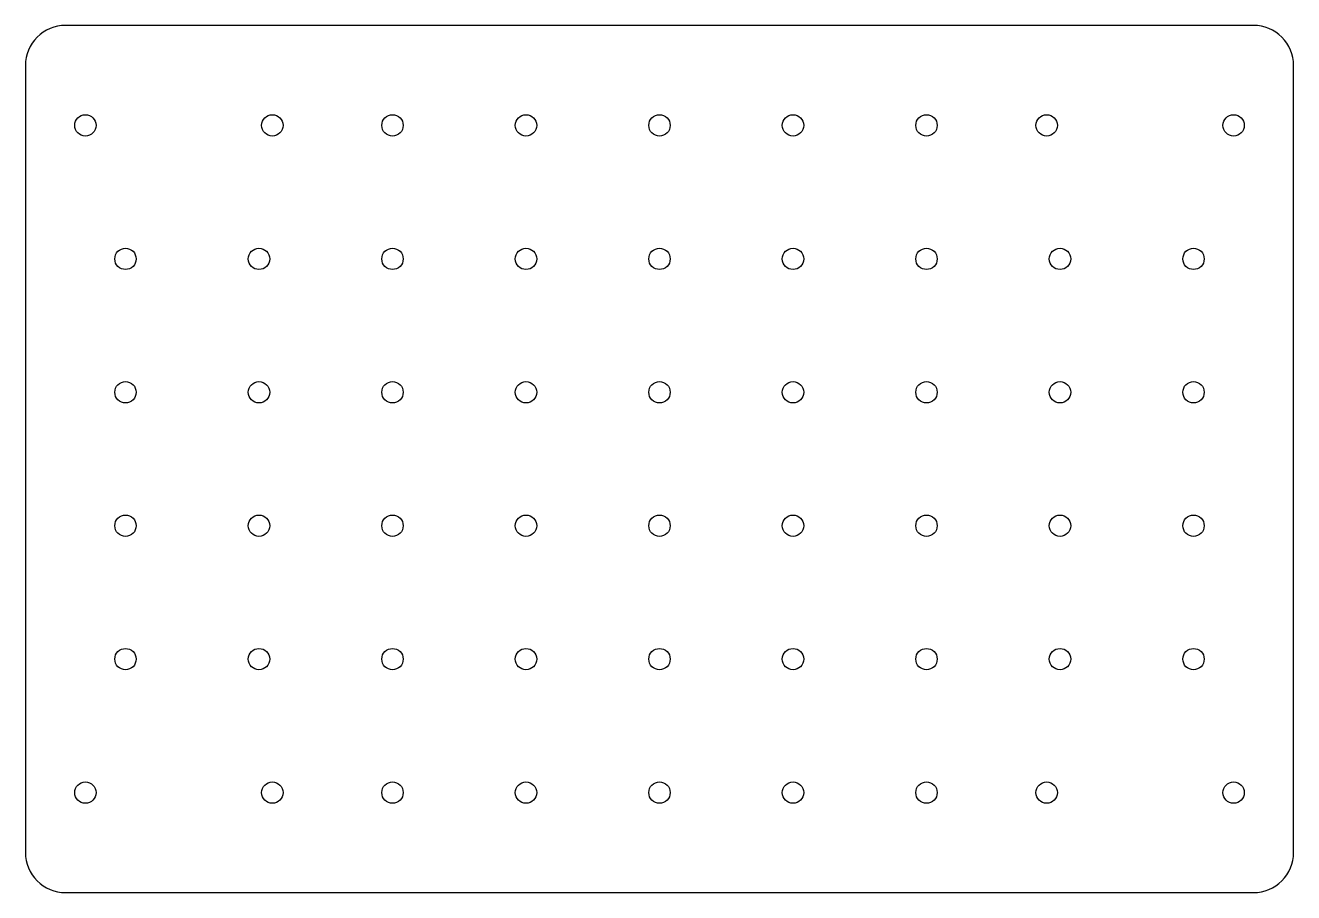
# Model space of a CAD drawing. Header units: millimetres. Extents: x 0 to 190, y 0 to 130.
import ezdxf

# ---------------------------------------------------------------- set-up
doc = ezdxf.new("R2010")
doc.units = ezdxf.units.MM
doc.layers.add('CUT_INNER', color=1, linetype='Continuous')
doc.layers.add('CUT_OUTER', color=7, linetype='Continuous')

msp = doc.modelspace()

# ---------------------------------------------------------------- linework, layer by layer
at = {"layer": 'CUT_INNER'}
for centre in [(9, 115), (37, 115), (55, 115), (75, 115), (95, 115), (115, 115), (135, 115), (153, 115), (181, 115), (15, 95), (35, 95), (55, 95), (75, 95), (95, 95), (115, 95), (135, 95), (155, 95), (175, 95), (15, 75), (35, 75), (55, 75), (75, 75), (95, 75), (115, 75), (135, 75), (155, 75), (175, 75), (15, 55), (35, 55), (55, 55), (75, 55), (95, 55), (115, 55), (135, 55), (155, 55), (175, 55), (15, 35), (35, 35), (55, 35), (75, 35), (95, 35), (115, 35), (135, 35), (155, 35), (175, 35), (9, 15), (37, 15), (55, 15), (75, 15), (95, 15), (115, 15), (135, 15), (153, 15), (181, 15)]:
    msp.add_circle(centre, 1.6, dxfattribs=at)
at = {"layer": 'CUT_OUTER'}
msp.add_lwpolyline([(6, 0), (184, 0, 0.414214), (190, 6), (190, 124, 0.414214), (184, 130), (6, 130, 0.414214), (0, 124), (0, 6, 0.414214)], format="xyb", close=True, dxfattribs=at)

doc.saveas('drawing.dxf')
